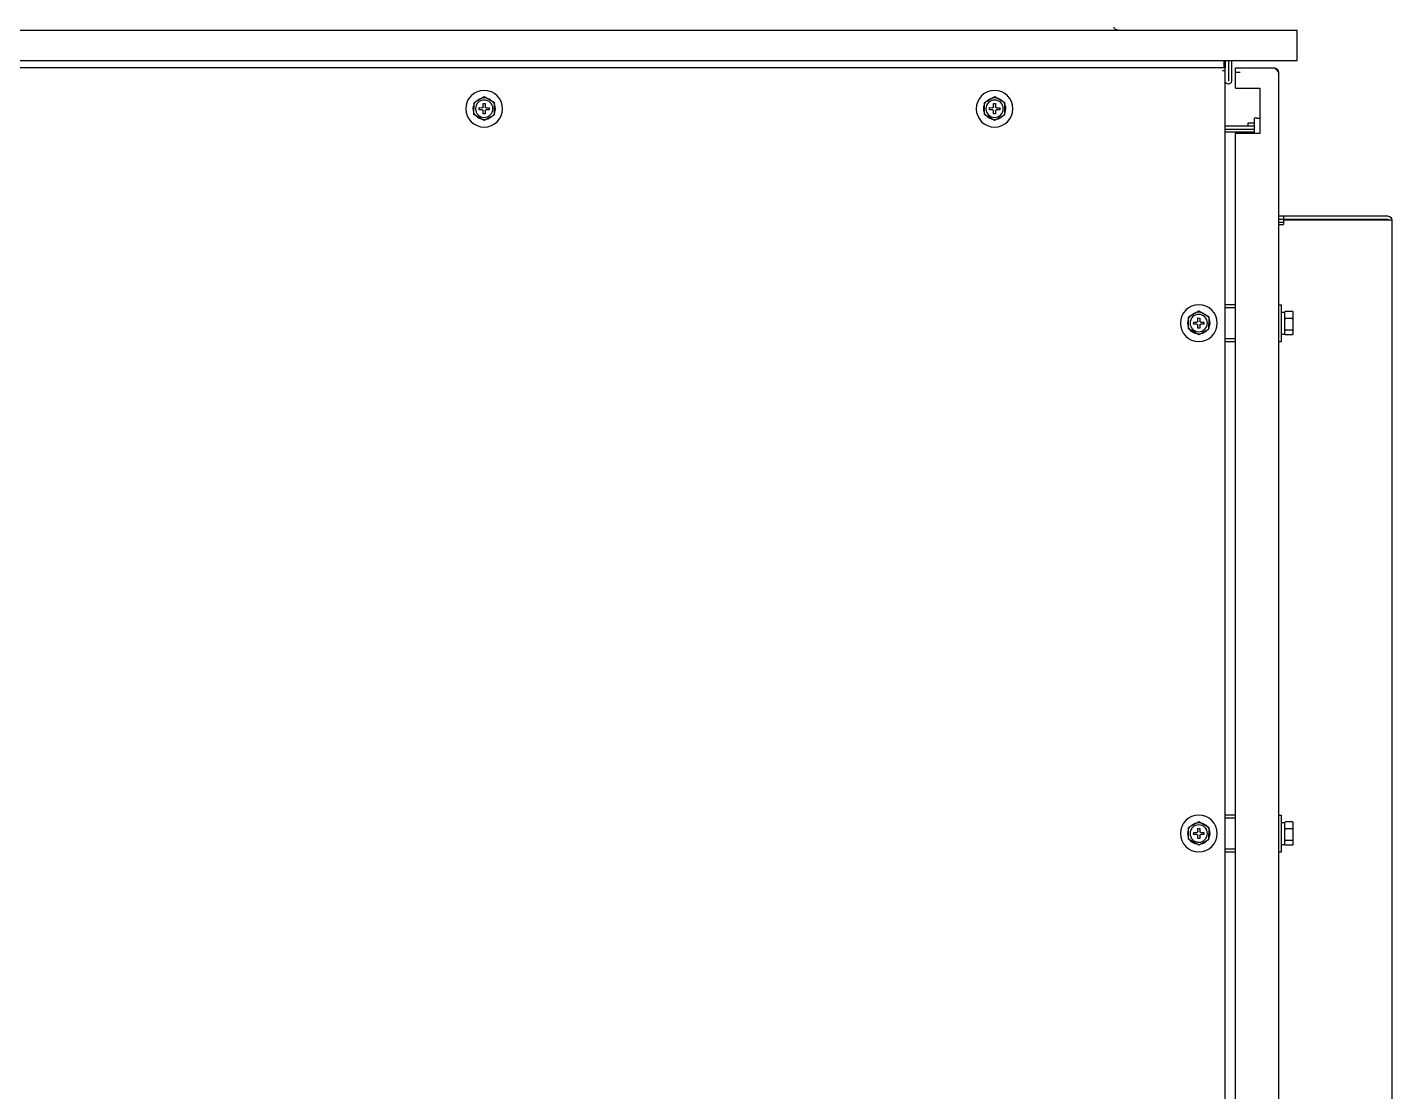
# Model space of a CAD drawing. Header units: millimetres. Extents: x 0 to 87554, y -20854 to 20404.
# Drawn here: x 7886 to 8554, y -5512 to -4991 of the extents above; entities that cross this region are included whole.
import ezdxf

# ---------------------------------------------------------------- set-up
doc = ezdxf.new("R2010")
doc.units = ezdxf.units.MM
doc.layers.get('0').update_dxf_attribs({"lineweight": 15})
for name, color, linetype in [('2401-01144-S-M6-16HWM_0', 7, 'Continuous'), ('4205-02142_0', 7, 'Continuous'), ('4209-40888_0_B_0', 7, 'Continuous'), ('4212-KH002_041_0', 7, 'Continuous'), ('4212-KH010_041_0', 7, 'Continuous'), ('4215-12269_16_0', 7, 'Continuous'), ('4215-12649_2_1_0', 7, 'Continuous'), ('4215-12649_2_2_0', 7, 'Continuous'), ('4215-12649_2_3_0', 7, 'Continuous'), ('4215-12651_1_0', 7, 'Continuous'), ('4215-12651_3_0', 7, 'Continuous'), ('4215-12655_1_0', 7, 'Continuous')]:
    doc.layers.add(name, color=color, linetype=linetype)

# ---------------------------------------------------------------- blocks, each defined once
blk = doc.blocks.new('gy7u88')
at = {"layer": '2401-01144-S-M6-16HWM_0', "color": 107, "linetype": 'Continuous'}
for p, q in [((-263.21, 6.59), (-258.23, 9.52)), ((-258.23, 9.52), (-253.21, 6.68)), ((-13.21, 6.59), (-8.23, 9.52)), ((-8.23, 9.52), (-3.21, 6.68)), ((-263.16, 0.82), (-263.21, 6.59)), ((-263.16, 0.82), (-258.13, -2.02)), ((-259.19, 4.24), (-260.69, 4.23)), ((-260.69, 4.23), (-260.68, 3.23)), ((-260.68, 3.23), (-259.18, 3.24)), ((-257.7, 6.25), (-258.7, 6.24)), ((-258.7, 6.24), (-258.69, 4.74)), ((-258.67, 2.74), (-258.66, 1.24)), ((-258.66, 1.24), (-257.66, 1.25)), ((-258.13, -2.02), (-253.16, 0.91)), ((-257.69, 4.75), (-257.7, 6.25)), ((-257.66, 1.25), (-257.67, 2.75)), ((-255.69, 4.27), (-257.19, 4.26)), ((-257.18, 3.26), (-255.68, 3.27)), ((-255.68, 3.27), (-255.69, 4.27)), ((-253.16, 0.91), (-253.21, 6.68)), ((-13.16, 0.82), (-13.21, 6.59)), ((-13.16, 0.82), (-8.13, -2.02)), ((-9.19, 4.24), (-10.69, 4.23)), ((-10.69, 4.23), (-10.68, 3.23)), ((-10.68, 3.23), (-9.18, 3.24)), ((-7.7, 6.25), (-8.7, 6.24)), ((-8.7, 6.24), (-8.69, 4.74)), ((-8.67, 2.74), (-8.66, 1.24)), ((-8.66, 1.24), (-7.66, 1.25)), ((-8.13, -2.02), (-3.16, 0.91)), ((-7.69, 4.75), (-7.7, 6.25)), ((-7.66, 1.25), (-7.67, 2.75)), ((-5.69, 4.27), (-7.19, 4.26)), ((-7.18, 3.26), (-5.68, 3.27)), ((-5.68, 3.27), (-5.69, 4.27)), ((-3.16, 0.91), (-3.21, 6.68)), ((-398.78, -110.25), (-398.78, -92.25)), ((-397.18, -92.25), (-398.78, -92.25)), ((-404.38, -106.72), (-404.38, -95.78)), ((-404.08, -95.51), (-400.68, -95.51)), ((-404.08, -98.94), (-400.68, -98.94)), ((-400.38, -106.72), (-400.38, -95.78)), ((-398.78, -95.9), (-400.38, -95.9)), ((-363.21, -98.41), (-358.23, -95.48)), ((-363.16, -104.18), (-363.21, -98.41)), ((-357.7, -98.75), (-358.7, -98.76)), ((-358.7, -98.76), (-358.69, -100.26)), ((-358.23, -95.48), (-353.21, -98.32)), ((-357.69, -100.25), (-357.7, -98.75)), ((-353.16, -104.09), (-353.21, -98.32)), ((-404.08, -104.68), (-400.68, -104.68)), ((-398.78, -106.6), (-400.38, -106.6)), ((-363.16, -104.18), (-358.13, -107.02)), ((-359.19, -100.76), (-360.69, -100.77)), ((-360.69, -100.77), (-360.68, -101.77)), ((-360.68, -101.77), (-359.18, -101.76)), ((-358.67, -102.26), (-358.66, -103.76)), ((-358.66, -103.76), (-357.66, -103.75)), ((-358.13, -107.02), (-353.16, -104.09)), ((-357.66, -103.75), (-357.67, -102.25)), ((-355.69, -100.73), (-357.19, -100.74)), ((-357.18, -101.74), (-355.68, -101.73)), ((-355.68, -101.73), (-355.69, -100.73)), ((-404.08, -106.99), (-400.68, -106.99)), ((-397.18, -110.25), (-398.78, -110.25)), ((-404.38, -356.72), (-404.38, -345.78)), ((-404.08, -345.51), (-400.68, -345.51)), ((-400.38, -356.72), (-400.38, -345.78)), ((-398.78, -345.9), (-400.38, -345.9)), ((-398.78, -360.25), (-398.78, -342.25)), ((-397.18, -342.25), (-398.78, -342.25)), ((-363.21, -348.41), (-358.23, -345.48)), ((-358.23, -345.48), (-353.21, -348.32)), ((-404.08, -348.94), (-400.68, -348.94)), ((-363.16, -354.18), (-363.21, -348.41)), ((-363.16, -354.18), (-358.13, -357.02)), ((-359.19, -350.76), (-360.69, -350.77)), ((-360.69, -350.77), (-360.68, -351.77)), ((-360.68, -351.77), (-359.18, -351.76)), ((-357.7, -348.75), (-358.7, -348.76)), ((-358.7, -348.76), (-358.69, -350.26)), ((-358.67, -352.26), (-358.66, -353.76)), ((-358.66, -353.76), (-357.66, -353.75)), ((-358.13, -357.02), (-353.16, -354.09)), ((-357.69, -350.25), (-357.7, -348.75)), ((-357.66, -353.75), (-357.67, -352.25)), ((-355.69, -350.73), (-357.19, -350.74)), ((-357.18, -351.74), (-355.68, -351.73)), ((-355.68, -351.73), (-355.69, -350.73)), ((-353.16, -354.09), (-353.21, -348.32)), ((-404.08, -354.68), (-400.68, -354.68)), ((-404.08, -356.99), (-400.68, -356.99)), ((-398.78, -356.6), (-400.38, -356.6)), ((-397.18, -360.25), (-398.78, -360.25))]:
    blk.add_line(p, q, dxfattribs=at)
for centre, radius in [((-258.18, 3.75), 9), ((-258.18, 3.75), 4.25), ((-8.18, 3.75), 9), ((-8.18, 3.75), 4.25), ((-358.18, -101.25), 9), ((-358.18, -101.25), 4.25), ((-358.18, -351.25), 9), ((-358.18, -351.25), 4.25)]:
    blk.add_circle(centre, radius, dxfattribs=at)
for centre, radius, start, end in [((-258.18, 3.75), 5.47, 144.51639, 156.50129), ((-258.18, 3.75), 5.35, 99.66914, 141.34853), ((-258.18, 3.75), 5.47, 84.51639, 96.50129), ((-258.18, 3.75), 5.35, 39.66914, 81.34853), ((-258.18, 3.75), 5.47, 24.51639, 36.50129), ((-8.18, 3.75), 5.47, 144.51639, 156.50129), ((-8.18, 3.75), 5.35, 99.66914, 141.34853), ((-8.18, 3.75), 5.47, 84.51639, 96.50129), ((-8.18, 3.75), 5.35, 39.66914, 81.34853), ((-8.18, 3.75), 5.47, 24.51639, 36.50129), ((-258.18, 3.75), 5.35, 159.66914, 201.34853), ((-258.18, 3.75), 5.47, 204.51639, 216.50129), ((-258.18, 3.75), 5.35, 219.66914, 261.34853), ((-259.19, 4.74), 0.5, 270.50884, 0.50884), ((-259.17, 2.74), 0.5, 0.50884, 90.50884), ((-257.19, 4.76), 0.5, 180.50884, 270.50884), ((-257.17, 2.76), 0.5, 90.50884, 180.50884), ((-258.18, 3.75), 5.35, 279.66914, 321.34853), ((-258.18, 3.75), 5.47, 324.51639, 336.50129), ((-258.18, 3.75), 5.35, 339.66914, 21.34853), ((-8.18, 3.75), 5.35, 159.66914, 201.34853), ((-8.18, 3.75), 5.47, 204.51639, 216.50129), ((-8.18, 3.75), 5.35, 219.66914, 261.34853), ((-9.19, 4.74), 0.5, 270.50884, 0.50884), ((-9.17, 2.74), 0.5, 0.50884, 90.50884), ((-7.19, 4.76), 0.5, 180.50884, 270.50884), ((-7.17, 2.76), 0.5, 90.50884, 180.50884), ((-8.18, 3.75), 5.35, 279.66914, 321.34853), ((-8.18, 3.75), 5.47, 324.51639, 336.50129), ((-8.18, 3.75), 5.35, 339.66914, 21.34853), ((-258.18, 3.75), 5.47, 264.51639, 276.50129), ((-8.18, 3.75), 5.47, 264.51639, 276.50129), ((-358.18, -101.25), 5.35, 159.66914, 201.34853), ((-358.18, -101.25), 5.47, 144.51639, 156.50129), ((-358.18, -101.25), 5.35, 99.66914, 141.34853), ((-358.18, -101.25), 5.47, 84.51639, 96.50129), ((-358.18, -101.25), 5.35, 39.66914, 81.34853), ((-358.18, -101.25), 5.47, 24.51639, 36.50129), ((-358.18, -101.25), 5.35, 339.66914, 21.34853), ((-358.18, -101.25), 5.47, 204.51639, 216.50129), ((-358.18, -101.25), 5.35, 219.66914, 261.34853), ((-359.19, -100.26), 0.5, 270.50884, 0.50884), ((-359.17, -102.26), 0.5, 0.50884, 90.50884), ((-358.18, -101.25), 5.47, 264.51639, 276.50129), ((-357.19, -100.24), 0.5, 180.50884, 270.50884), ((-357.17, -102.24), 0.5, 90.50884, 180.50884), ((-358.18, -101.25), 5.35, 279.66914, 321.34853), ((-358.18, -101.25), 5.47, 324.51639, 336.50129), ((-358.18, -351.25), 5.35, 99.66914, 141.34853), ((-358.18, -351.25), 5.47, 84.51639, 96.50129), ((-358.18, -351.25), 5.35, 39.66914, 81.34853), ((-358.18, -351.25), 5.35, 159.66914, 201.34853), ((-358.18, -351.25), 5.47, 144.51639, 156.50129), ((-358.18, -351.25), 5.47, 204.51639, 216.50129), ((-359.19, -350.26), 0.5, 270.50884, 0.50884), ((-359.17, -352.26), 0.5, 0.50884, 90.50884), ((-357.19, -350.24), 0.5, 180.50884, 270.50884), ((-357.17, -352.24), 0.5, 90.50884, 180.50884), ((-358.18, -351.25), 5.47, 24.51639, 36.50129), ((-358.18, -351.25), 5.47, 324.51639, 336.50129), ((-358.18, -351.25), 5.35, 339.66914, 21.34853), ((-358.18, -351.25), 5.35, 219.66914, 261.34853), ((-358.18, -351.25), 5.47, 264.51639, 276.50129), ((-358.18, -351.25), 5.35, 279.66914, 321.34853)]:
    blk.add_arc(centre, radius, start, end, dxfattribs=at)
for points in [[(-404.08, -95.51), (-404.19, -95.6), (-404.29, -95.68), (-404.38, -95.78)], [(-404.38, -95.91), (-404.29, -95.77), (-404.19, -95.64), (-404.08, -95.51)], [(-404.08, -98.94), (-404.19, -98.82), (-404.29, -98.69), (-404.38, -98.55)], [(-404.38, -99.6), (-404.29, -99.37), (-404.19, -99.16), (-404.08, -98.94)], [(-400.68, -95.51), (-400.58, -95.6), (-400.48, -95.68), (-400.38, -95.78)], [(-400.38, -95.91), (-400.48, -95.77), (-400.58, -95.64), (-400.68, -95.51)], [(-400.68, -98.94), (-400.58, -98.82), (-400.48, -98.69), (-400.38, -98.55)], [(-400.38, -99.6), (-400.47, -99.37), (-400.57, -99.16), (-400.68, -98.94)], [(-404.08, -104.68), (-404.19, -104.46), (-404.29, -104.25), (-404.38, -104.02)], [(-404.38, -104.94), (-404.29, -104.85), (-404.19, -104.76), (-404.08, -104.68)], [(-404.08, -106.99), (-404.19, -106.91), (-404.29, -106.82), (-404.38, -106.72)], [(-400.68, -104.68), (-400.57, -104.46), (-400.47, -104.25), (-400.38, -104.02)], [(-400.38, -104.94), (-400.48, -104.85), (-400.58, -104.76), (-400.68, -104.68)], [(-400.68, -106.99), (-400.58, -106.91), (-400.48, -106.82), (-400.38, -106.72)], [(-404.08, -345.51), (-404.19, -345.6), (-404.29, -345.68), (-404.38, -345.78)], [(-404.38, -345.91), (-404.29, -345.77), (-404.19, -345.64), (-404.08, -345.51)], [(-400.68, -345.51), (-400.58, -345.6), (-400.48, -345.68), (-400.38, -345.78)], [(-400.38, -345.91), (-400.48, -345.77), (-400.58, -345.64), (-400.68, -345.51)], [(-404.08, -348.94), (-404.19, -348.82), (-404.29, -348.69), (-404.38, -348.55)], [(-404.38, -349.6), (-404.29, -349.37), (-404.19, -349.16), (-404.08, -348.94)], [(-404.08, -354.68), (-404.19, -354.46), (-404.29, -354.25), (-404.38, -354.02)], [(-400.68, -348.94), (-400.58, -348.82), (-400.48, -348.69), (-400.38, -348.55)], [(-400.38, -349.6), (-400.47, -349.37), (-400.57, -349.16), (-400.68, -348.94)], [(-400.68, -354.68), (-400.57, -354.46), (-400.47, -354.25), (-400.38, -354.02)], [(-404.38, -354.94), (-404.29, -354.85), (-404.19, -354.76), (-404.08, -354.68)], [(-404.08, -356.99), (-404.19, -356.91), (-404.29, -356.82), (-404.38, -356.72)], [(-400.38, -354.94), (-400.48, -354.85), (-400.58, -354.76), (-400.68, -354.68)], [(-400.68, -356.99), (-400.58, -356.91), (-400.48, -356.82), (-400.38, -356.72)]]:
    blk.add_open_spline(points, degree=3, dxfattribs=at)
at = {"layer": '4205-02142_0', "color": 107, "linetype": 'Continuous'}
blk.add_line((-399.68, -51.95), (-397.18, -51.95), dxfattribs=at)
at = {"layer": '4209-40888_0_B_0', "color": 107, "linetype": 'Continuous'}
for p, q in [((-386.86, -0.99), (-386.33, -0.67)), ((-385.42, -8.25), (-385.42, -1.18))]:
    blk.add_line(p, q, dxfattribs=at)
for centre, radius, start, end in [((-387.38, -0.13), 1, 220.04359, 300.99262), ((-386.02, -1.18), 0.6, 0, 120.99262)]:
    blk.add_arc(centre, radius, start, end, dxfattribs=at)
at = {"layer": '4212-KH002_041_0', "color": 107, "linetype": 'Continuous'}
for p, q in [((-385.42, -3.25), (-382.18, -3.25)), ((-385.42, -4.75), (-382.18, -4.75)), ((-371.18, -6.25), (-385.42, -6.25)), ((-382.18, -3.25), (-382.18, -4.75)), ((-382.18, -4.75), (-371.18, -4.75))]:
    blk.add_line(p, q, dxfattribs=at)
at = {"layer": '4212-KH010_041_0', "color": 107, "linetype": 'Continuous'}
for p, q in [((-385.42, -7.75), (-371.18, -7.75)), ((-382.18, -7.75), (-382.18, -8.25))]:
    blk.add_line(p, q, dxfattribs=at)
at = {"layer": '4215-12269_16_0', "color": 107, "linetype": 'Continuous'}
for p, q in [((-376.18, -92.25), (-371.38, -92.25)), ((-376.18, -93.75), (-371.38, -93.75)), ((-371.38, -108.75), (-376.18, -108.75)), ((-371.38, -110.25), (-376.18, -110.25)), ((-376.18, -342.25), (-371.38, -342.25)), ((-376.18, -343.75), (-371.38, -343.75)), ((-371.38, -358.75), (-376.18, -358.75)), ((-371.38, -360.25), (-376.18, -360.25))]:
    blk.add_line(p, q, dxfattribs=at)
for centre, radius, start, end in [((-371.38, -92.05), 0.2, 270, 0), ((-371.38, -92.05), 1.7, 270, 277.11949), ((-371.38, -110.45), 1.7, 82.88051, 90), ((-371.38, -110.45), 0.2, 0, 90), ((-371.38, -342.05), 0.2, 270, 0), ((-371.38, -342.05), 1.7, 270, 277.11949), ((-371.38, -360.45), 1.7, 82.88051, 90), ((-371.38, -360.45), 0.2, 0, 90)]:
    blk.add_arc(centre, radius, start, end, dxfattribs=at)
at = {"layer": '4215-12649_2_1_0', "color": 107, "linetype": 'Continuous'}
for p, q in [((-406.43, 27.25), (-406.43, 42.25)), ((915.07, 42.25), (-406.43, 42.25)), ((-406.43, 27.25), (915.07, 27.25))]:
    blk.add_line(p, q, dxfattribs=at)
blk.add_arc((-318.74, 44.75), 2.5, 270, 333.6122, dxfattribs=at)
at = {"layer": '4215-12649_2_2_0', "color": 107, "linetype": 'Continuous'}
blk.add_line((-370.68, 23.75), (-370.68, 27.25), dxfattribs=at)
at = {"layer": '4215-12649_2_3_0', "color": 107, "linetype": 'Continuous'}
for p, q in [((-374.18, 27.25), (-374.18, 17.25)), ((-372.68, 27.25), (-372.68, 17.25)), ((-371.18, 27.25), (-371.18, 23.75))]:
    blk.add_line(p, q, dxfattribs=at)
blk.add_arc((-372.68, 17.25), 1.5, 180, 0, dxfattribs=at)
at = {"layer": '4215-12651_1_0', "color": 107, "linetype": 'Continuous'}
for p, q in [((-397.18, 21.55), (-397.18, -901.75)), ((-376.18, 23.75), (-394.98, 23.75)), ((-378.38, 21.55), (-376.18, 21.55)), ((-376.18, 13.75), (-376.18, 23.75)), ((-388.18, -8.25), (-388.18, 13.75)), ((-376.18, 13.75), (-388.18, 13.75)), ((-376.18, -8.25), (-388.18, -8.25)), ((-376.18, -901.75), (-376.18, -8.25))]:
    blk.add_line(p, q, dxfattribs=at)
blk.add_arc((-394.98, 21.55), 2.2, 90, 180, dxfattribs=at)
blk.add_open_spline([(-397.18, 21.55), (-397.18, 21.97), (-396.4, 22.9), (-395.52, 23.41), (-394.98, 23.75)], degree=3, knots=[0, 0, 0, 0, 0.400881, 1, 1, 1, 1], dxfattribs=at)
at = {"layer": '4215-12651_3_0', "color": 107, "linetype": 'Continuous'}
for p, q in [((-452.68, -50.65), (-452.68, -623.95)), ((-399.68, -50.65), (-452.68, -50.65)), ((-450.98, -48.95), (-397.18, -48.95)), ((-450.98, -50.45), (-397.18, -50.45)), ((-399.68, -48.95), (-399.68, -50.45)), ((-399.68, -50.65), (-399.68, -52.95)), ((-397.18, -52.95), (-399.68, -52.95))]:
    blk.add_line(p, q, dxfattribs=at)
for radius, end in [(1.7, 180), (0.2, 174.98103)]:
    blk.add_arc((-450.98, -50.65), radius, 90, end, dxfattribs=at)
at = {"layer": '4215-12655_1_0', "color": 107, "linetype": 'Continuous'}
for p, q in [((-371.18, -989.75), (-371.18, 23.75)), ((-371.18, 23.75), (879.82, 23.75)), ((-371.18, 22.35), (-369.78, 22.35))]:
    blk.add_line(p, q, dxfattribs=at)

msp = doc.modelspace()

# ---------------------------------------------------------------- block references
at = {"xscale": -1}
msp.add_blockref('gy7u88', (8101.705, -5034.387), dxfattribs=at)

doc.saveas('drawing.dxf')
